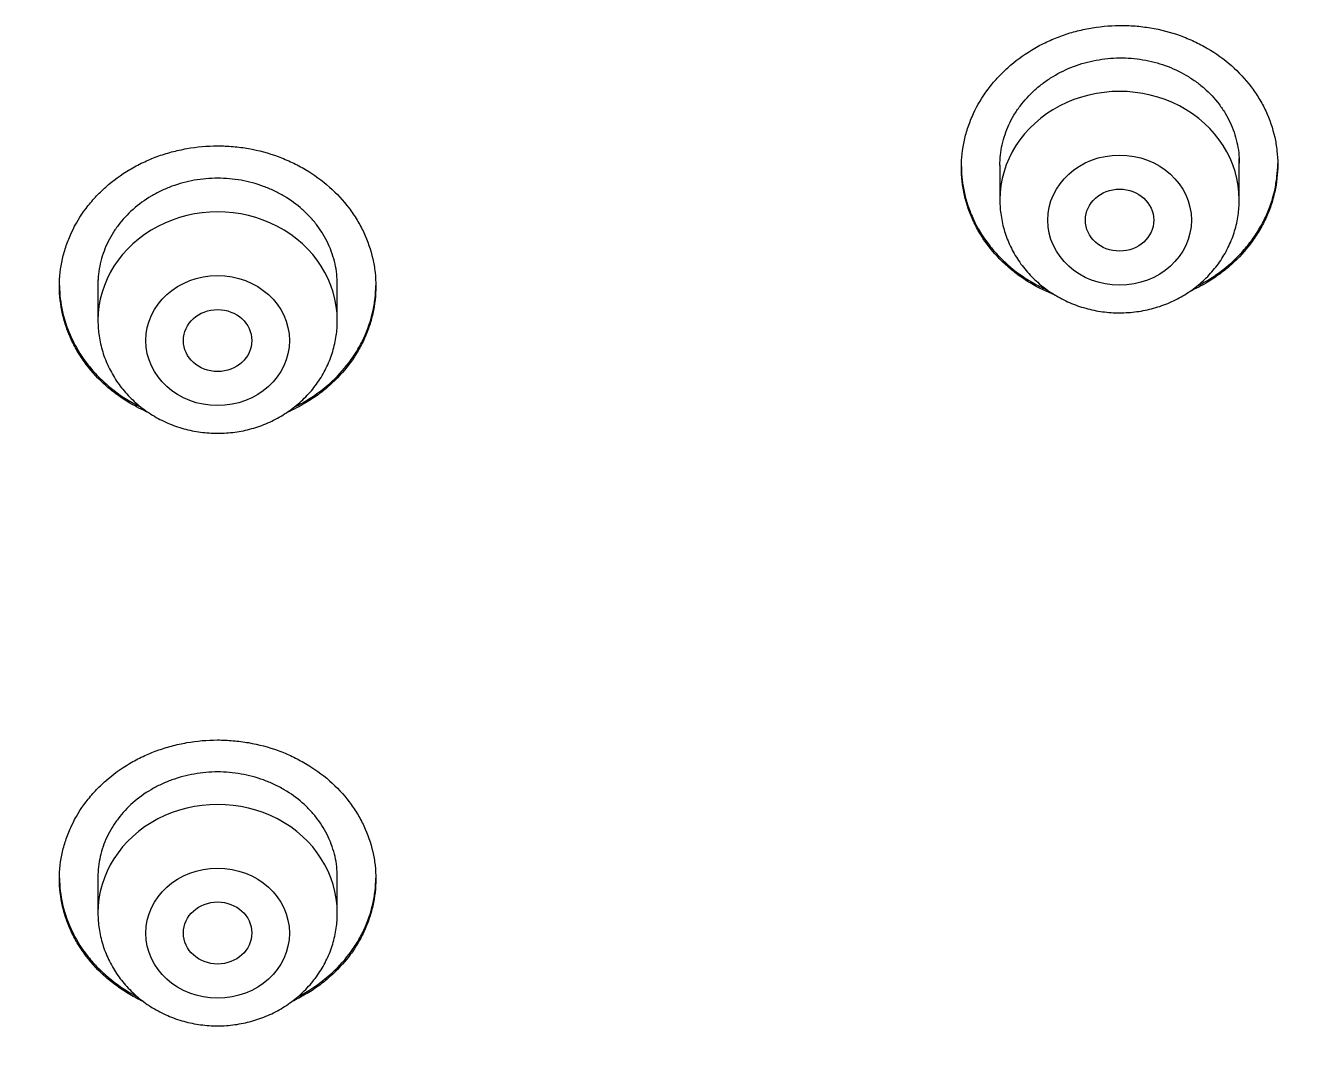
# Model space of a CAD drawing. Header units: millimetres. Extents: x 169 to 4368, y -1049 to 1924.
# Drawn here: x 458.834 to 460.322, y 1179.263 to 1180.481 of the extents above; entities that cross this region are included whole.
import ezdxf

# ---------------------------------------------------------------- set-up
doc = ezdxf.new("R2010")
doc.units = ezdxf.units.MM

msp = doc.modelspace()

# ---------------------------------------------------------------- linework, layer by layer
for p, q in [((460.2535, 1180.2773), (460.2535, 1180.3256)), ((459.9735, 1180.3179), (459.9735, 1180.2773)), ((458.9185, 1180.1837), (458.9185, 1180.1363)), ((459.1985, 1180.1363), (459.1985, 1180.1783)), ((458.9185, 1179.4853), (458.9185, 1179.4431)), ((459.1985, 1179.4431), (459.1985, 1179.485))]:
    msp.add_line(p, q)
for centre in [(460.1135, 1180.2773), (459.0585, 1180.1363), (459.0585, 1179.4431)]:
    msp.add_ellipse(centre, major_axis=(0.14, 0), ratio=0.906308, start_param=0, end_param=3.141593)
for centre, major_axis, ratio in [((460.1135, 1180.2536), (0.084, 0), 0.906308), ((460.1135, 1180.2536), (-0.04, 0), 0.90637), ((459.0585, 1180.1127), (0.084, 0), 0.906308), ((459.0585, 1180.1127), (0.04, 0), 0.906417), ((459.0585, 1179.4194), (0.084, 0), 0.906308), ((459.0585, 1179.4196), (0.04, 0), 0.907695)]:
    msp.add_ellipse(centre, major_axis=major_axis, ratio=ratio)
for points, knots in [([(459.9285, 1180.3151), (459.9285, 1180.3259), (459.9297, 1180.3366), (459.9332, 1180.3524), (459.9347, 1180.3577), (459.9382, 1180.368), (459.9403, 1180.3732), (459.9472, 1180.3882), (459.9529, 1180.3977), (459.963, 1180.4112), (459.9666, 1180.4156), (459.9744, 1180.4241), (459.9784, 1180.4281), (459.9913, 1180.4396), (460.0006, 1180.4465), (460.0157, 1180.4557), (460.021, 1180.4586), (460.0317, 1180.4637), (460.0426, 1180.4684), (460.054, 1180.4722), (460.0656, 1180.4754), (460.0715, 1180.4768), (460.0894, 1180.4801), (460.1014, 1180.4813), (460.1195, 1180.4814), (460.1256, 1180.4812), (460.1377, 1180.4803), (460.1437, 1180.4795), (460.1615, 1180.4766), (460.1731, 1180.4736), (460.1899, 1180.4675), (460.1954, 1180.4652), (460.2061, 1180.4602), (460.2113, 1180.4575), (460.2263, 1180.4487), (460.2357, 1180.442), (460.2529, 1180.4268), (460.2606, 1180.4186), (460.2706, 1180.4053), (460.2737, 1180.4007), (460.2795, 1180.3913), (460.2821, 1180.3864), (460.2891, 1180.3715), (460.2926, 1180.3613), (460.2961, 1180.3455), (460.297, 1180.3402), (460.2982, 1180.3294), (460.2985, 1180.324), (460.2985, 1180.3079), (460.2973, 1180.2972), (460.2938, 1180.2813), (460.2923, 1180.276), (460.2888, 1180.2656), (460.2847, 1180.2555), (460.2796, 1180.2457), (460.2739, 1180.2362), (460.2708, 1180.2315), (460.2606, 1180.2179), (460.253, 1180.2095), (460.2402, 1180.198), (460.2357, 1180.1943), (460.2263, 1180.1874), (460.2214, 1180.1841), (460.2097, 1180.177), (460.2027, 1180.1734), (460.1956, 1180.1702)], [0, 0, 0, 0, 0.04616, 0.04616, 0.06924, 0.06924, 0.092321, 0.092321, 0.138481, 0.138481, 0.161561, 0.161561, 0.184641, 0.184641, 0.230802, 0.230802, 0.253882, 0.253882, 0.276962, 0.300042, 0.300042, 0.323122, 0.323122, 0.369282, 0.369282, 0.392363, 0.392363, 0.415443, 0.415443, 0.461603, 0.461603, 0.484683, 0.484683, 0.507763, 0.507763, 0.553924, 0.553924, 0.600084, 0.600084, 0.623164, 0.623164, 0.646244, 0.646244, 0.692405, 0.692405, 0.715485, 0.715485, 0.738565, 0.738565, 0.784725, 0.784725, 0.807805, 0.807805, 0.830886, 0.853966, 0.853966, 0.877046, 0.877046, 0.923206, 0.923206, 0.946286, 0.946286, 0.969366, 0.969366, 1, 1, 1, 1]), ([(459.9735, 1180.3176), (459.9735, 1180.3257), (459.9744, 1180.3338), (459.9771, 1180.3458), (459.9782, 1180.3498), (459.9808, 1180.3576), (459.9839, 1180.3653), (459.9878, 1180.3727), (459.9921, 1180.3799), (459.9945, 1180.3835), (460.0022, 1180.3938), (460.008, 1180.4001), (460.0176, 1180.4088), (460.021, 1180.4116), (460.0282, 1180.4169), (460.0319, 1180.4194), (460.0433, 1180.4263), (460.0513, 1180.4302), (460.064, 1180.435), (460.0684, 1180.4364), (460.0772, 1180.4389), (460.0817, 1180.4399), (460.0951, 1180.4424), (460.1042, 1180.4433), (460.118, 1180.4435), (460.1226, 1180.4433), (460.1318, 1180.4426), (460.1408, 1180.4415), (460.1496, 1180.4396), (460.1584, 1180.4373), (460.1628, 1180.436), (460.1755, 1180.4314), (460.1836, 1180.4277), (460.195, 1180.421), (460.1987, 1180.4186), (460.2058, 1180.4135), (460.2092, 1180.4108), (460.2189, 1180.4022), (460.2247, 1180.396), (460.2324, 1180.3859), (460.2348, 1180.3824), (460.2391, 1180.3753), (460.243, 1180.368), (460.2461, 1180.3604), (460.2488, 1180.3526), (460.2499, 1180.3486), (460.2526, 1180.3366), (460.2535, 1180.3285), (460.2535, 1180.3202)], [0, 0, 0, 0, 0.062392, 0.062392, 0.093645, 0.093645, 0.124899, 0.156153, 0.156153, 0.187406, 0.187406, 0.249913, 0.249913, 0.281167, 0.281167, 0.312421, 0.312421, 0.374928, 0.374928, 0.406181, 0.406181, 0.437435, 0.437435, 0.499942, 0.499942, 0.531196, 0.531196, 0.562449, 0.593703, 0.593703, 0.624957, 0.624957, 0.687464, 0.687464, 0.718718, 0.718718, 0.749971, 0.749971, 0.812478, 0.812478, 0.843732, 0.843732, 0.874986, 0.906239, 0.906239, 0.937493, 0.937493, 1, 1, 1, 1]), ([(458.8735, 1180.1762), (458.8735, 1180.187), (458.8747, 1180.1977), (458.8782, 1180.2134), (458.8797, 1180.2186), (458.8832, 1180.229), (458.8853, 1180.2341), (458.8922, 1180.249), (458.8979, 1180.2584), (458.908, 1180.2718), (458.9116, 1180.2762), (458.9193, 1180.2846), (458.9234, 1180.2885), (458.9362, 1180.2999), (458.9455, 1180.3067), (458.9607, 1180.3157), (458.9659, 1180.3185), (458.9766, 1180.3236), (458.9875, 1180.3282), (458.9989, 1180.3318), (459.0105, 1180.3349), (459.0164, 1180.3362), (459.0343, 1180.3394), (459.0463, 1180.3405), (459.0644, 1180.3405), (459.0705, 1180.3402), (459.0826, 1180.3392), (459.0887, 1180.3384), (459.1065, 1180.3352), (459.118, 1180.3321), (459.1348, 1180.3259), (459.1404, 1180.3236), (459.1511, 1180.3185), (459.1563, 1180.3158), (459.1713, 1180.3068), (459.1806, 1180.3), (459.1979, 1180.2847), (459.2056, 1180.2764), (459.2156, 1180.2631), (459.2187, 1180.2585), (459.2245, 1180.249), (459.2271, 1180.244), (459.2341, 1180.2291), (459.2376, 1180.2189), (459.2411, 1180.2031), (459.242, 1180.1978), (459.2432, 1180.187), (459.2435, 1180.1816), (459.2435, 1180.1655), (459.2423, 1180.1549), (459.2388, 1180.139), (459.2373, 1180.1337), (459.2338, 1180.1234), (459.2297, 1180.1134), (459.2246, 1180.1037), (459.2189, 1180.0942), (459.2158, 1180.0896), (459.2056, 1180.0761), (459.198, 1180.0678), (459.1852, 1180.0564), (459.1807, 1180.0528), (459.1713, 1180.0459), (459.1664, 1180.0427), (459.1544, 1180.0356), (459.1471, 1180.0319), (459.1396, 1180.0286)], [0, 0, 0, 0, 0.046094, 0.046094, 0.069141, 0.069141, 0.092188, 0.092188, 0.138282, 0.138282, 0.161329, 0.161329, 0.184376, 0.184376, 0.23047, 0.23047, 0.253517, 0.253517, 0.276564, 0.299611, 0.299611, 0.322657, 0.322657, 0.368751, 0.368751, 0.391798, 0.391798, 0.414845, 0.414845, 0.460939, 0.460939, 0.483986, 0.483986, 0.507033, 0.507033, 0.553127, 0.553127, 0.599221, 0.599221, 0.622268, 0.622268, 0.645315, 0.645315, 0.691409, 0.691409, 0.714456, 0.714456, 0.737503, 0.737503, 0.783597, 0.783597, 0.806644, 0.806644, 0.829691, 0.852738, 0.852738, 0.875785, 0.875785, 0.921879, 0.921879, 0.944925, 0.944925, 0.967972, 0.967972, 1, 1, 1, 1]), ([(459.9285, 1180.3162), (459.9286, 1180.3057), (459.9298, 1180.2953), (459.9332, 1180.28), (459.9347, 1180.2748), (459.9382, 1180.2645), (459.9403, 1180.2594), (459.9472, 1180.2445), (459.9529, 1180.2351), (459.963, 1180.2218), (459.9666, 1180.2175), (459.9743, 1180.2092), (459.9784, 1180.2052), (459.9912, 1180.1939), (460.0005, 1180.1872), (460.0156, 1180.1783), (460.0209, 1180.1756), (460.0272, 1180.1727), (460.0282, 1180.1722), (460.0291, 1180.1718)], [0, 0, 0, 0, 0.174001, 0.174001, 0.26397, 0.26397, 0.353938, 0.353938, 0.533875, 0.533875, 0.623844, 0.623844, 0.713813, 0.713813, 0.89375, 0.89375, 0.983719, 0.983719, 1, 1, 1, 1]), ([(460.0381, 1180.1659), (460.0286, 1180.1696), (460.0195, 1180.1739), (460.0058, 1180.1819), (460.001, 1180.1851), (459.9915, 1180.1919), (459.987, 1180.1955), (459.9742, 1180.2067), (459.9666, 1180.2149), (459.9564, 1180.2283), (459.9533, 1180.2329), (459.9475, 1180.2424), (459.9424, 1180.252), (459.9383, 1180.2621), (459.9348, 1180.2723), (459.9333, 1180.2775), (459.9297, 1180.2935), (459.9285, 1180.3042), (459.9285, 1180.3151)], [0, 0, 0, 0, 0.147, 0.147, 0.2323, 0.2323, 0.3176, 0.3176, 0.4882, 0.4882, 0.5735, 0.5735, 0.6588, 0.7441, 0.7441, 0.8294, 0.8294, 1, 1, 1, 1]), ([(460.2039, 1180.1763), (460.2081, 1180.1784), (460.2122, 1180.1807), (460.2262, 1180.1892), (460.2356, 1180.1961), (460.2486, 1180.2077), (460.2526, 1180.2117), (460.2603, 1180.2201), (460.2675, 1180.2288), (460.2737, 1180.2381), (460.2795, 1180.2476), (460.2821, 1180.2526), (460.2891, 1180.2676), (460.2926, 1180.2779), (460.2961, 1180.2937), (460.297, 1180.2991), (460.2982, 1180.3096), (460.2985, 1180.3146), (460.2985, 1180.3197)], [0, 0, 0, 0, 0.074342, 0.074342, 0.2606, 0.2606, 0.353729, 0.353729, 0.446858, 0.539987, 0.539987, 0.633116, 0.633116, 0.819374, 0.819374, 0.912503, 0.912503, 1, 1, 1, 1]), ([(459.1985, 1180.1783), (459.1985, 1180.1865), (459.1976, 1180.1946), (459.1949, 1180.2065), (459.1938, 1180.2104), (459.1912, 1180.2182), (459.1896, 1180.2221), (459.1843, 1180.2334), (459.18, 1180.2405), (459.1724, 1180.2507), (459.1697, 1180.254), (459.1638, 1180.2603), (459.1607, 1180.2633), (459.1511, 1180.2719), (459.144, 1180.2771), (459.1325, 1180.2839), (459.1286, 1180.286), (459.1205, 1180.2898), (459.1122, 1180.2933), (459.1036, 1180.296), (459.0949, 1180.2984), (459.0904, 1180.2994), (459.0768, 1180.3018), (459.0677, 1180.3026), (459.054, 1180.3026), (459.0494, 1180.3024), (459.0403, 1180.3016), (459.0357, 1180.301), (459.0222, 1180.2986), (459.0135, 1180.2963), (459.0008, 1180.2916), (458.9966, 1180.2898), (458.9884, 1180.286), (458.9845, 1180.2839), (458.9731, 1180.2772), (458.9661, 1180.272), (458.953, 1180.2604), (458.9472, 1180.2541), (458.9396, 1180.244), (458.9372, 1180.2405), (458.9329, 1180.2334), (458.9309, 1180.2296), (458.9257, 1180.2183), (458.923, 1180.2106), (458.9203, 1180.1987), (458.9196, 1180.1946), (458.9187, 1180.1865), (458.9185, 1180.1824), (458.9185, 1180.1783), (458.9185, 1180.1783), (458.9185, 1180.1783)], [0, 0, 0, 0, 0.062493, 0.062493, 0.09374, 0.09374, 0.124987, 0.124987, 0.18748, 0.18748, 0.218727, 0.218727, 0.249973, 0.249973, 0.312467, 0.312467, 0.343713, 0.343713, 0.37496, 0.406207, 0.406207, 0.437453, 0.437453, 0.499947, 0.499947, 0.531193, 0.531193, 0.56244, 0.56244, 0.624933, 0.624933, 0.65618, 0.65618, 0.687427, 0.687427, 0.74992, 0.74992, 0.812413, 0.812413, 0.84366, 0.84366, 0.874907, 0.874907, 0.9374, 0.9374, 0.968647, 0.968647, 0.999893, 0.999893, 1, 1, 1, 1]), ([(459.9735, 1180.2773), (459.9735, 1180.2705), (459.9744, 1180.2591), (459.9786, 1180.2402), (459.9855, 1180.2227), (459.995, 1180.2059), (460.007, 1180.1908), (460.0212, 1180.1773), (460.0372, 1180.1659), (460.0549, 1180.1567), (460.0738, 1180.1501), (460.0935, 1180.146), (460.1136, 1180.1447), (460.1338, 1180.1461), (460.1535, 1180.1501), (460.1724, 1180.1568), (460.19, 1180.166), (460.2061, 1180.1775), (460.2203, 1180.1911), (460.2322, 1180.2062), (460.2417, 1180.2231), (460.2486, 1180.2406), (460.2526, 1180.2594), (460.2535, 1180.2707), (460.2535, 1180.2773)], [0, 0, 0, 0, 0.043723, 0.08855, 0.133515, 0.178674, 0.224062, 0.269684, 0.315523, 0.361546, 0.407709, 0.453968, 0.500279, 0.546601, 0.592892, 0.639107, 0.685199, 0.73112, 0.776832, 0.822308, 0.867548, 0.912577, 0.957444, 1, 1, 1, 1]), ([(458.8735, 1180.1773), (458.8736, 1180.1668), (458.8748, 1180.1565), (458.8782, 1180.1411), (458.8797, 1180.1359), (458.8832, 1180.1256), (458.8853, 1180.1205), (458.8922, 1180.1056), (458.8979, 1180.0961), (458.908, 1180.0828), (458.9116, 1180.0784), (458.9193, 1180.07), (458.9234, 1180.0661), (458.9362, 1180.0547), (458.9455, 1180.0479), (458.96, 1180.0393), (458.9645, 1180.0369), (458.9691, 1180.0346)], [0, 0, 0, 0, 0.179046, 0.179046, 0.271658, 0.271658, 0.36427, 0.36427, 0.549495, 0.549495, 0.642107, 0.642107, 0.734719, 0.734719, 0.919943, 0.919943, 1, 1, 1, 1]), ([(458.9774, 1180.0286), (458.97, 1180.0318), (458.9628, 1180.0355), (458.9509, 1180.0425), (458.946, 1180.0457), (458.9365, 1180.0526), (458.932, 1180.0562), (458.9192, 1180.0676), (458.9116, 1180.0758), (458.9014, 1180.0893), (458.8983, 1180.0939), (458.8925, 1180.1034), (458.8874, 1180.1131), (458.8833, 1180.1232), (458.8798, 1180.1334), (458.8783, 1180.1387), (458.8747, 1180.1546), (458.8735, 1180.1653), (458.8735, 1180.1762)], [0, 0, 0, 0, 0.120607, 0.120607, 0.208546, 0.208546, 0.296486, 0.296486, 0.472364, 0.472364, 0.560303, 0.560303, 0.648243, 0.736182, 0.736182, 0.824121, 0.824121, 1, 1, 1, 1]), ([(459.1479, 1180.0346), (459.1525, 1180.0369), (459.1569, 1180.0393), (459.1713, 1180.0478), (459.1806, 1180.0546), (459.1979, 1180.0699), (459.2056, 1180.0782), (459.2156, 1180.0915), (459.2187, 1180.0961), (459.2245, 1180.1056), (459.2271, 1180.1105), (459.2341, 1180.1254), (459.2376, 1180.1357), (459.2411, 1180.1515), (459.242, 1180.1568), (459.2432, 1180.1672), (459.2435, 1180.1723), (459.2435, 1180.1773)], [0, 0, 0, 0, 0.0799441, 0.0799441, 0.2651331, 0.2651331, 0.4503221, 0.4503221, 0.5429167, 0.5429167, 0.6355112, 0.6355112, 0.8207002, 0.8207002, 0.9132948, 0.9132948, 1, 1, 1, 1]), ([(458.9185, 1180.1363), (458.9185, 1180.1296), (458.9194, 1180.1182), (458.9236, 1180.0992), (458.9305, 1180.0818), (458.94, 1180.065), (458.952, 1180.0499), (458.9662, 1180.0364), (458.9822, 1180.025), (458.9999, 1180.0158), (459.0188, 1180.0092), (459.0385, 1180.0051), (459.0586, 1180.0038), (459.0788, 1180.0051), (459.0985, 1180.0092), (459.1174, 1180.0159), (459.135, 1180.0251), (459.1511, 1180.0366), (459.1653, 1180.0501), (459.1772, 1180.0653), (459.1867, 1180.0822), (459.1936, 1180.0997), (459.1976, 1180.1185), (459.1985, 1180.1298), (459.1985, 1180.1363)], [0, 0, 0, 0, 0.043723, 0.08855, 0.133515, 0.178674, 0.224062, 0.269684, 0.315523, 0.361546, 0.407709, 0.453968, 0.500279, 0.546601, 0.592892, 0.639107, 0.685199, 0.73112, 0.776832, 0.822308, 0.867548, 0.912577, 0.957444, 1, 1, 1, 1]), ([(458.8735, 1179.4828), (458.8735, 1179.4935), (458.8747, 1179.5041), (458.8782, 1179.5197), (458.8797, 1179.5248), (458.8832, 1179.535), (458.8853, 1179.5401), (458.8922, 1179.5548), (458.8979, 1179.5642), (458.9079, 1179.5774), (458.9116, 1179.5817), (458.9193, 1179.59), (458.9234, 1179.594), (458.9362, 1179.6052), (458.9455, 1179.612), (458.9606, 1179.6209), (458.9659, 1179.6237), (458.9766, 1179.6287), (458.9875, 1179.6332), (458.9989, 1179.6368), (459.0104, 1179.6399), (459.0164, 1179.6412), (459.0343, 1179.6444), (459.0463, 1179.6454), (459.0644, 1179.6454), (459.0705, 1179.6451), (459.0826, 1179.6441), (459.0887, 1179.6433), (459.1065, 1179.6402), (459.118, 1179.6371), (459.1349, 1179.631), (459.1404, 1179.6287), (459.1511, 1179.6236), (459.1563, 1179.6209), (459.1714, 1179.6121), (459.1807, 1179.6053), (459.198, 1179.5902), (459.2056, 1179.5819), (459.2157, 1179.5687), (459.2188, 1179.5642), (459.2245, 1179.5548), (459.2271, 1179.5499), (459.2341, 1179.5351), (459.2376, 1179.525), (459.2411, 1179.5094), (459.242, 1179.5041), (459.2432, 1179.4935), (459.2435, 1179.4882), (459.2435, 1179.4723), (459.2423, 1179.4617), (459.2388, 1179.446), (459.2373, 1179.4408), (459.2338, 1179.4307), (459.2298, 1179.4207), (459.2246, 1179.4111), (459.2189, 1179.4017), (459.2158, 1179.3971), (459.2057, 1179.3838), (459.198, 1179.3756), (459.1853, 1179.3644), (459.1808, 1179.3608), (459.1714, 1179.354), (459.1665, 1179.3508), (459.1562, 1179.3448), (459.1509, 1179.342), (459.1454, 1179.3394)], [0, 0, 0, 0, 0.0464757, 0.0464757, 0.0697135, 0.0697135, 0.0929514, 0.0929514, 0.1394271, 0.1394271, 0.1626649, 0.1626649, 0.1859028, 0.1859028, 0.2323785, 0.2323785, 0.2556163, 0.2556163, 0.2788542, 0.302092, 0.302092, 0.3253299, 0.3253299, 0.3718056, 0.3718056, 0.3950434, 0.3950434, 0.4182813, 0.4182813, 0.464757, 0.464757, 0.4879948, 0.4879948, 0.5112327, 0.5112327, 0.5577084, 0.5577084, 0.6041841, 0.6041841, 0.6274219, 0.6274219, 0.6506598, 0.6506598, 0.6971355, 0.6971355, 0.7203733, 0.7203733, 0.7436112, 0.7436112, 0.7900869, 0.7900869, 0.8133247, 0.8133247, 0.8365625, 0.8598004, 0.8598004, 0.8830382, 0.8830382, 0.9295139, 0.9295139, 0.9527518, 0.9527518, 0.9759896, 0.9759896, 1, 1, 1, 1]), ([(459.1985, 1179.485), (459.1985, 1179.4931), (459.1976, 1179.5011), (459.1949, 1179.5129), (459.1938, 1179.5167), (459.1912, 1179.5245), (459.1896, 1179.5283), (459.1843, 1179.5395), (459.1801, 1179.5465), (459.1724, 1179.5566), (459.1697, 1179.5598), (459.1639, 1179.5661), (459.1608, 1179.5691), (459.1511, 1179.5776), (459.144, 1179.5827), (459.1326, 1179.5894), (459.1286, 1179.5915), (459.1205, 1179.5953), (459.1122, 1179.5988), (459.1036, 1179.6015), (459.0949, 1179.6038), (459.0904, 1179.6048), (459.0768, 1179.6072), (459.0677, 1179.608), (459.054, 1179.608), (459.0494, 1179.6078), (459.0402, 1179.607), (459.0357, 1179.6064), (459.0222, 1179.604), (459.0134, 1179.6017), (459.0007, 1179.5971), (458.9965, 1179.5954), (458.9884, 1179.5915), (458.9845, 1179.5895), (458.9731, 1179.5828), (458.966, 1179.5777), (458.953, 1179.5662), (458.9472, 1179.56), (458.9396, 1179.55), (458.9372, 1179.5465), (458.9329, 1179.5394), (458.9309, 1179.5357), (458.9256, 1179.5246), (458.923, 1179.5169), (458.9203, 1179.5051), (458.9196, 1179.5011), (458.9187, 1179.493), (458.9185, 1179.489), (458.9185, 1179.485), (458.9185, 1179.485), (458.9185, 1179.485)], [0, 0, 0, 0, 0.062494, 0.062494, 0.093741, 0.093741, 0.124989, 0.124989, 0.187483, 0.187483, 0.21873, 0.21873, 0.249977, 0.249977, 0.312471, 0.312471, 0.343719, 0.343719, 0.374966, 0.406213, 0.406213, 0.43746, 0.43746, 0.499954, 0.499954, 0.531202, 0.531202, 0.562449, 0.562449, 0.624943, 0.624943, 0.65619, 0.65619, 0.687437, 0.687437, 0.749932, 0.749932, 0.812426, 0.812426, 0.843673, 0.843673, 0.87492, 0.87492, 0.937414, 0.937414, 0.968662, 0.968662, 0.999909, 0.999909, 1, 1, 1, 1]), ([(458.8735, 1179.4839), (458.8736, 1179.4736), (458.8748, 1179.4634), (458.8782, 1179.4482), (458.8797, 1179.4431), (458.8832, 1179.4329), (458.8853, 1179.4278), (458.8922, 1179.4131), (458.8979, 1179.4037), (458.9079, 1179.3905), (458.9116, 1179.3862), (458.9193, 1179.3779), (458.9234, 1179.374), (458.9362, 1179.3628), (458.9455, 1179.356), (458.9584, 1179.3484), (458.9614, 1179.3468), (458.9643, 1179.3452)], [0, 0, 0, 0, 0.183916, 0.183916, 0.279175, 0.279175, 0.374435, 0.374435, 0.564954, 0.564954, 0.660214, 0.660214, 0.755474, 0.755474, 0.945993, 0.945993, 1, 1, 1, 1]), ([(458.9716, 1179.3394), (458.9662, 1179.3419), (458.961, 1179.3447), (458.9508, 1179.3506), (458.9459, 1179.3538), (458.9365, 1179.3606), (458.932, 1179.3642), (458.9192, 1179.3754), (458.9115, 1179.3836), (458.9014, 1179.3969), (458.8982, 1179.4015), (458.8925, 1179.4109), (458.8874, 1179.4204), (458.8833, 1179.4304), (458.8798, 1179.4405), (458.8783, 1179.4457), (458.8747, 1179.4615), (458.8735, 1179.4721), (458.8735, 1179.4828)], [0, 0, 0, 0, 0.092265, 0.092265, 0.183039, 0.183039, 0.273812, 0.273812, 0.455359, 0.455359, 0.546133, 0.546133, 0.636906, 0.72768, 0.72768, 0.818453, 0.818453, 1, 1, 1, 1]), ([(459.1527, 1179.3452), (459.1556, 1179.3468), (459.1585, 1179.3484), (459.1713, 1179.3559), (459.1807, 1179.3626), (459.1979, 1179.3778), (459.2056, 1179.386), (459.2157, 1179.3992), (459.2188, 1179.4037), (459.2245, 1179.4131), (459.2271, 1179.418), (459.2341, 1179.4327), (459.2376, 1179.4428), (459.2411, 1179.4584), (459.242, 1179.4637), (459.2432, 1179.474), (459.2435, 1179.479), (459.2435, 1179.4839)], [0, 0, 0, 0, 0.05365, 0.05365, 0.244169, 0.244169, 0.434688, 0.434688, 0.529948, 0.529948, 0.625207, 0.625207, 0.815726, 0.815726, 0.910986, 0.910986, 1, 1, 1, 1]), ([(454.1102, 1179.461), (454.1126, 1179.4561), (454.1164, 1179.4485), (454.1234, 1179.4345), (454.1312, 1179.4192), (454.14, 1179.402), (454.1486, 1179.3855), (454.1568, 1179.3698), (454.1649, 1179.3546), (454.173, 1179.3394), (454.181, 1179.3248), (454.1891, 1179.31), (454.1977, 1179.2947), (454.2068, 1179.2785), (454.216, 1179.2624), (454.2249, 1179.2469), (454.2331, 1179.233), (454.2412, 1179.2192), (454.2497, 1179.205), (454.2593, 1179.1891), (454.2697, 1179.1721), (454.2807, 1179.1543), (454.2916, 1179.137), (454.3021, 1179.1206), (454.3125, 1179.1043), (454.3234, 1179.0877), (454.3342, 1179.0715), (454.3446, 1179.056), (454.3562, 1179.0389), (454.3673, 1179.0229), (454.3787, 1179.0066), (454.388, 1178.9935), (454.3978, 1178.9797), (454.4084, 1178.9651), (454.4198, 1178.9495), (454.4318, 1178.9335), (454.4429, 1178.9187), (454.454, 1178.9041), (454.4647, 1178.8903), (454.4753, 1178.8767), (454.4856, 1178.8636), (454.496, 1178.8506), (454.506, 1178.8383), (454.516, 1178.826), (454.5265, 1178.8133), (454.5374, 1178.8002), (454.5482, 1178.7875), (454.5597, 1178.774), (454.5713, 1178.7605), (454.5836, 1178.7465), (454.5952, 1178.7334), (454.6078, 1178.7193), (454.6206, 1178.7053), (454.6325, 1178.6923), (454.6442, 1178.6797), (454.6555, 1178.6677), (454.6683, 1178.6542), (454.6802, 1178.6419), (454.692, 1178.6299), (454.7034, 1178.6183), (454.7155, 1178.6062), (454.7279, 1178.5939), (454.7411, 1178.5809), (454.7541, 1178.5684), (454.7674, 1178.5557), (454.7794, 1178.5443), (454.7917, 1178.5328), (454.8045, 1178.521), (454.8173, 1178.5093), (454.829, 1178.4987), (454.8397, 1178.4892), (454.8505, 1178.4797), (454.8615, 1178.4701), (454.8734, 1178.4597), (454.885, 1178.4497), (454.897, 1178.4396), (454.91, 1178.4286), (454.9243, 1178.4168), (454.939, 1178.4047), (454.9523, 1178.394), (454.964, 1178.3846), (454.9754, 1178.3755), (454.9865, 1178.3668), (454.9981, 1178.3578), (455.0104, 1178.3483), (455.0239, 1178.338), (455.0369, 1178.3282), (455.0492, 1178.319), (455.0611, 1178.3103), (455.0736, 1178.3012), (455.0859, 1178.2922), (455.0979, 1178.2836), (455.1109, 1178.2744), (455.1234, 1178.2657), (455.1355, 1178.2572), (455.1477, 1178.2489), (455.1603, 1178.2403), (455.1727, 1178.2319), (455.1838, 1178.2245), (455.1952, 1178.2169), (455.2078, 1178.2087), (455.2211, 1178.2001), (455.2338, 1178.1919), (455.2467, 1178.1837), (455.2587, 1178.1761), (455.2699, 1178.1692), (455.28, 1178.1629), (455.2889, 1178.1575), (455.2981, 1178.1518), (455.3066, 1178.1467), (455.3163, 1178.1408), (455.3266, 1178.1347), (455.3379, 1178.128), (455.3493, 1178.1213), (455.3604, 1178.1148), (455.372, 1178.1081), (455.3842, 1178.1011), (455.3968, 1178.094), (455.4099, 1178.0867), (455.4222, 1178.0798), (455.4343, 1178.0732), (455.4451, 1178.0672), (455.4564, 1178.0611), (455.468, 1178.0549), (455.4812, 1178.0479), (455.4936, 1178.0413), (455.5056, 1178.0351), (455.5176, 1178.0288), (455.5311, 1178.0219), (455.5449, 1178.0149), (455.5581, 1178.0083), (455.5702, 1178.0022), (455.5824, 1177.9962), (455.5955, 1177.9898), (455.6083, 1177.9836), (455.6208, 1177.9776), (455.633, 1177.9718), (455.6449, 1177.9661), (455.6575, 1177.9603), (455.6682, 1177.9553), (455.6798, 1177.9499), (455.6905, 1177.9451), (455.7017, 1177.94), (455.7137, 1177.9346), (455.7261, 1177.929), (455.7383, 1177.9237), (455.7489, 1177.919), (455.7601, 1177.9141), (455.7724, 1177.9088), (455.7845, 1177.9036), (455.7956, 1177.8989), (455.8067, 1177.8943), (455.8178, 1177.8896), (455.8292, 1177.8849), (455.8396, 1177.8806), (455.8522, 1177.8755), (455.8649, 1177.8703), (455.8785, 1177.8649), (455.8917, 1177.8596), (455.9047, 1177.8545), (455.9183, 1177.8492), (455.9311, 1177.8443), (455.9444, 1177.8392), (455.9581, 1177.834), (455.9704, 1177.8294), (455.9831, 1177.8246), (455.9948, 1177.8203), (456.0079, 1177.8155), (456.0231, 1177.81), (456.0388, 1177.8043), (456.0548, 1177.7987), (456.0682, 1177.7939), (456.083, 1177.7888), (456.1, 1177.7829), (456.1187, 1177.7765), (456.1358, 1177.7708), (456.1495, 1177.7662), (456.1613, 1177.7623), (456.1736, 1177.7583), (456.1876, 1177.7537), (456.2067, 1177.7476), (456.2296, 1177.7403), (456.2552, 1177.7324), (456.2772, 1177.7256), (456.2957, 1177.72), (456.3113, 1177.7154), (456.327, 1177.7107), (456.3418, 1177.7064), (456.3569, 1177.702), (456.3719, 1177.6977), (456.3867, 1177.6935), (456.4018, 1177.6893), (456.4168, 1177.6851), (456.4318, 1177.6809), (456.4473, 1177.6767), (456.4624, 1177.6727), (456.4779, 1177.6685), (456.4942, 1177.6642), (456.5106, 1177.6599), (456.5312, 1177.6546), (456.5551, 1177.6485), (456.5791, 1177.6425), (456.5994, 1177.6375), (456.6147, 1177.6337), (456.6352, 1177.6288), (456.6591, 1177.6231), (456.6851, 1177.617), (456.7111, 1177.6111), (456.7358, 1177.6055), (456.7613, 1177.5999), (456.7859, 1177.5945), (456.8105, 1177.5892), (456.8319, 1177.5847), (456.8539, 1177.5802), (456.8742, 1177.576), (456.8981, 1177.5712), (456.9216, 1177.5665), (456.9498, 1177.561), (456.9778, 1177.5557), (457.0013, 1177.5513), (457.021, 1177.5476), (457.0465, 1177.543), (457.0729, 1177.5383), (457.0954, 1177.5343), (457.1117, 1177.5315), (457.1394, 1177.5268), (457.1681, 1177.522), (457.1929, 1177.5179), (457.2089, 1177.5154), (457.2307, 1177.5119), (457.2558, 1177.508), (457.2748, 1177.505), (457.2896, 1177.5028), (457.3115, 1177.4995), (457.341, 1177.4952), (457.3695, 1177.4911), (457.3915, 1177.488), (457.4279, 1177.4829), (457.4662, 1177.4778), (457.5002, 1177.4734), (457.5137, 1177.4717), (457.5338, 1177.4692), (457.5645, 1177.4654), (457.6009, 1177.461), (457.6294, 1177.4577), (457.6478, 1177.4556), (457.6712, 1177.4529), (457.7087, 1177.4488), (457.7544, 1177.444), (457.789, 1177.4405), (457.8075, 1177.4387), (457.83, 1177.4364), (457.8788, 1177.4318), (457.9353, 1177.4267), (457.9816, 1177.4228), (458.0038, 1177.421), (458.0249, 1177.4193), (458.0706, 1177.4157), (458.1363, 1177.4109), (458.1962, 1177.4069), (458.2301, 1177.4048), (458.2469, 1177.4038), (458.2724, 1177.4022), (458.3111, 1177.4), (458.3617, 1177.3972), (458.4243, 1177.3941), (458.5003, 1177.3907), (458.5885, 1177.3873), (458.6912, 1177.3842), (458.8015, 1177.3816), (458.9304, 1177.3798), (459.0089, 1177.3794), (459.0585, 1177.3793)], [0, 0, 0, 0, 0.002698, 0.005114, 0.008314, 0.012212, 0.015616, 0.018584, 0.021894, 0.025033, 0.027984, 0.031015, 0.034254, 0.037566, 0.041127, 0.04441, 0.047317, 0.049931, 0.053123, 0.056348, 0.060014, 0.06398, 0.067775, 0.071127, 0.074578, 0.078265, 0.081927, 0.08517, 0.088361, 0.093142, 0.095752, 0.099177, 0.101812, 0.104931, 0.10893, 0.112276, 0.115783, 0.118921, 0.122219, 0.125179, 0.128267, 0.131219, 0.134162, 0.136819, 0.139787, 0.14301, 0.146041, 0.148766, 0.152585, 0.155604, 0.158818, 0.161961, 0.165799, 0.169034, 0.171442, 0.175029, 0.17788, 0.181443, 0.184209, 0.186909, 0.190153, 0.193424, 0.196253, 0.200089, 0.203095, 0.206095, 0.20895, 0.212136, 0.215393, 0.218232, 0.220572, 0.223028, 0.225916, 0.228387, 0.231498, 0.234055, 0.236783, 0.240564, 0.243986, 0.246894, 0.24969, 0.252004, 0.254646, 0.257214, 0.259847, 0.262923, 0.266215, 0.26855, 0.271097, 0.274033, 0.27678, 0.279214, 0.281886, 0.285214, 0.287343, 0.289734, 0.293043, 0.295483, 0.297656, 0.300148, 0.302741, 0.305661, 0.30851, 0.310809, 0.313708, 0.316052, 0.317798, 0.320022, 0.321564, 0.323531, 0.325265, 0.327601, 0.329893, 0.332216, 0.334567, 0.336718, 0.339336, 0.342008, 0.344384, 0.34724, 0.349478, 0.351668, 0.353786, 0.356247, 0.358657, 0.361655, 0.36365, 0.365811, 0.368828, 0.37168, 0.373971, 0.376618, 0.378812, 0.381168, 0.384291, 0.386326, 0.388503, 0.391401, 0.393313, 0.395799, 0.397673, 0.400017, 0.402008, 0.404144, 0.407, 0.409162, 0.411127, 0.413112, 0.41563, 0.418152, 0.420078, 0.421988, 0.424489, 0.426375, 0.428494, 0.430415, 0.433554, 0.435693, 0.438166, 0.441021, 0.443015, 0.445847, 0.448252, 0.450493, 0.453582, 0.455157, 0.457621, 0.460148, 0.462473, 0.46613, 0.468939, 0.471374, 0.47365, 0.47716, 0.480808, 0.484023, 0.486677, 0.488362, 0.490581, 0.493456, 0.496122, 0.501103, 0.506057, 0.510208, 0.513159, 0.516222, 0.518722, 0.521754, 0.524357, 0.526938, 0.529959, 0.532431, 0.535165, 0.538121, 0.540596, 0.543583, 0.546308, 0.549056, 0.552413, 0.555198, 0.560171, 0.56539, 0.568126, 0.571143, 0.573638, 0.579196, 0.583975, 0.587656, 0.59317, 0.597219, 0.601339, 0.606368, 0.61039, 0.612798, 0.618124, 0.621237, 0.625584, 0.630648, 0.636281, 0.640482, 0.643151, 0.646773, 0.654049, 0.657207, 0.658724, 0.662713, 0.671883, 0.673977, 0.675855, 0.680315, 0.685539, 0.689131, 0.690408, 0.693339, 0.700691, 0.706006, 0.708414, 0.712325, 0.72519, 0.728645, 0.7302, 0.732329, 0.739252, 0.746373, 0.751484, 0.754239, 0.75603, 0.763784, 0.773993, 0.780021, 0.781935, 0.783736, 0.791842, 0.807544, 0.813364, 0.8161, 0.819165, 0.824434, 0.840034, 0.853573, 0.855814, 0.857775, 0.862359, 0.869143, 0.878062, 0.888753, 0.901978, 0.917603, 0.935177, 0.954999, 0.976437, 1, 1, 1, 1]), ([(459.0585, 1177.3793), (459.1061, 1177.3794), (459.184, 1177.3798), (459.3125, 1177.3815), (459.4254, 1177.3842), (459.5291, 1177.3874), (459.6179, 1177.3908), (459.6938, 1177.3942), (459.7559, 1177.3973), (459.8084, 1177.4001), (459.8506, 1177.4026), (459.881, 1177.4044), (459.9037, 1177.4059), (459.9298, 1177.4075), (459.9673, 1177.4101), (460.0165, 1177.4135), (460.0649, 1177.4172), (460.1038, 1177.4203), (460.1255, 1177.422), (460.1422, 1177.4234), (460.1711, 1177.4258), (460.2199, 1177.4301), (460.2673, 1177.4345), (460.2995, 1177.4377), (460.3138, 1177.4391), (460.3323, 1177.4409), (460.3685, 1177.4446), (460.414, 1177.4494), (460.4516, 1177.4536), (460.4728, 1177.456), (460.4892, 1177.4579), (460.5166, 1177.4611), (460.5537, 1177.4655), (460.5852, 1177.4694), (460.6069, 1177.4722), (460.6376, 1177.4761), (460.6769, 1177.4813), (460.7165, 1177.4867), (460.7397, 1177.49), (460.7698, 1177.4943), (460.8009, 1177.4988), (460.8284, 1177.5029), (460.8509, 1177.5064), (460.8838, 1177.5115), (460.92, 1177.5173), (460.9515, 1177.5224), (460.9771, 1177.5267), (461.0012, 1177.5308), (461.021, 1177.5342), (461.0447, 1177.5384), (461.0718, 1177.5432), (461.1036, 1177.549), (461.1323, 1177.5544), (461.1648, 1177.5605), (461.1965, 1177.5667), (461.231, 1177.5736), (461.2633, 1177.5802), (461.2934, 1177.5865), (461.3166, 1177.5914), (461.3391, 1177.5962), (461.3636, 1177.6016), (461.3858, 1177.6066), (461.4053, 1177.6109), (461.4228, 1177.615), (461.4427, 1177.6196), (461.4652, 1177.6248), (461.486, 1177.6298), (461.5068, 1177.6348), (461.5265, 1177.6396), (461.5479, 1177.645), (461.5672, 1177.6498), (461.5848, 1177.6543), (461.6005, 1177.6584), (461.6163, 1177.6625), (461.6314, 1177.6665), (461.6458, 1177.6703), (461.6609, 1177.6743), (461.6761, 1177.6785), (461.694, 1177.6834), (461.7106, 1177.688), (461.7257, 1177.6922), (461.7383, 1177.6958), (461.7514, 1177.6995), (461.7652, 1177.7035), (461.7796, 1177.7077), (461.7944, 1177.712), (461.8094, 1177.7165), (461.8249, 1177.7211), (461.8403, 1177.7258), (461.8574, 1177.731), (461.8753, 1177.7366), (461.8948, 1177.7427), (461.914, 1177.7488), (461.9319, 1177.7545), (461.9467, 1177.7594), (461.9593, 1177.7635), (461.9715, 1177.7675), (461.9858, 1177.7723), (462.0028, 1177.778), (462.0218, 1177.7845), (462.0399, 1177.7908), (462.0561, 1177.7965), (462.069, 1177.801), (462.0827, 1177.8059), (462.0966, 1177.8109), (462.1125, 1177.8167), (462.1266, 1177.8219), (462.1399, 1177.8268), (462.1525, 1177.8316), (462.1661, 1177.8367), (462.1803, 1177.8421), (462.1929, 1177.847), (462.2044, 1177.8514), (462.2144, 1177.8554), (462.2267, 1177.8602), (462.2394, 1177.8652), (462.2533, 1177.8708), (462.2652, 1177.8756), (462.2768, 1177.8804), (462.2872, 1177.8847), (462.2989, 1177.8895), (462.3108, 1177.8945), (462.3229, 1177.8996), (462.3347, 1177.9046), (462.3463, 1177.9096), (462.3583, 1177.9147), (462.3685, 1177.9192), (462.3789, 1177.9237), (462.3894, 1177.9284), (462.402, 1177.934), (462.4144, 1177.9396), (462.4269, 1177.9452), (462.4378, 1177.9502), (462.4496, 1177.9556), (462.4613, 1177.9611), (462.4739, 1177.967), (462.4858, 1177.9726), (462.4971, 1177.978), (462.5086, 1177.9835), (462.5197, 1177.9889), (462.5312, 1177.9946), (462.5434, 1178.0005), (462.5561, 1178.0069), (462.5689, 1178.0133), (462.5809, 1178.0194), (462.5924, 1178.0253), (462.604, 1178.0312), (462.6152, 1178.037), (462.6274, 1178.0434), (462.6402, 1178.0502), (462.652, 1178.0565), (462.6628, 1178.0623), (462.674, 1178.0684), (462.6858, 1178.0749), (462.699, 1178.0821), (462.7123, 1178.0895), (462.7251, 1178.0968), (462.7364, 1178.1032), (462.7472, 1178.1094), (462.758, 1178.1157), (462.7695, 1178.1224), (462.7805, 1178.1288), (462.7926, 1178.1359), (462.8044, 1178.1431), (462.8156, 1178.1498), (462.8259, 1178.1561), (462.8359, 1178.1622), (462.8465, 1178.1688), (462.8563, 1178.1749), (462.8661, 1178.1811), (462.8761, 1178.1874), (462.8874, 1178.1946), (462.9002, 1178.2028), (462.9134, 1178.2114), (462.9257, 1178.2195), (462.9361, 1178.2264), (462.9465, 1178.2334), (462.9582, 1178.2413), (462.9705, 1178.2497), (462.9828, 1178.2581), (462.9947, 1178.2664), (463.0074, 1178.2754), (463.0206, 1178.2847), (463.0345, 1178.2947), (463.0482, 1178.3046), (463.0608, 1178.3139), (463.0724, 1178.3225), (463.0843, 1178.3314), (463.0979, 1178.3416), (463.1114, 1178.352), (463.1238, 1178.3616), (463.1355, 1178.3707), (463.1467, 1178.3796), (463.1592, 1178.3895), (463.1727, 1178.4004), (463.1874, 1178.4124), (463.2025, 1178.4249), (463.2173, 1178.4373), (463.2321, 1178.4498), (463.2457, 1178.4615), (463.2584, 1178.4725), (463.2703, 1178.483), (463.2827, 1178.494), (463.295, 1178.5051), (463.3084, 1178.5172), (463.3214, 1178.5292), (463.3341, 1178.541), (463.3456, 1178.5518), (463.3579, 1178.5636), (463.3712, 1178.5764), (463.3846, 1178.5894), (463.3985, 1178.6031), (463.4119, 1178.6166), (463.4259, 1178.6307), (463.4386, 1178.6437), (463.4515, 1178.6572), (463.4655, 1178.672), (463.4812, 1178.6887), (463.496, 1178.7048), (463.5096, 1178.7198), (463.5218, 1178.7334), (463.5339, 1178.7471), (463.546, 1178.7609), (463.5576, 1178.7743), (463.5689, 1178.7875), (463.5793, 1178.7999), (463.5898, 1178.8125), (463.6004, 1178.8253), (463.6116, 1178.8389), (463.6229, 1178.853), (463.635, 1178.8682), (463.647, 1178.8835), (463.6588, 1178.8986), (463.6698, 1178.913), (463.6811, 1178.928), (463.6939, 1178.945), (463.7065, 1178.9622), (463.7187, 1178.9791), (463.7302, 1178.9952), (463.7419, 1179.0116), (463.7535, 1179.0283), (463.7642, 1179.0439), (463.7746, 1179.0593), (463.785, 1179.0748), (463.7948, 1179.0896), (463.8051, 1179.1054), (463.8152, 1179.121), (463.826, 1179.1379), (463.8362, 1179.1541), (463.8463, 1179.1704), (463.8554, 1179.1852), (463.8643, 1179.2), (463.8731, 1179.2146), (463.8822, 1179.2299), (463.8911, 1179.2452), (463.9003, 1179.2611), (463.9096, 1179.2773), (463.9186, 1179.2933), (463.9275, 1179.3093), (463.9359, 1179.3245), (463.9443, 1179.3401), (463.9527, 1179.3557), (463.9614, 1179.372), (463.9693, 1179.387), (463.9768, 1179.4016), (463.9846, 1179.4168), (463.9925, 1179.4323), (464.0002, 1179.4477), (464.0043, 1179.456), (464.0068, 1179.461)], [0, 0, 0, 0, 0.022611, 0.044559, 0.064656, 0.082797, 0.09806, 0.111423, 0.122309, 0.130602, 0.13884, 0.144427, 0.146461, 0.15073, 0.158077, 0.166104, 0.176519, 0.183416, 0.186505, 0.18786, 0.19218, 0.201639, 0.213454, 0.217051, 0.218581, 0.220944, 0.226746, 0.237622, 0.244852, 0.246497, 0.248799, 0.253451, 0.260936, 0.2683, 0.270049, 0.27237, 0.284459, 0.290808, 0.293277, 0.29668, 0.306686, 0.309732, 0.311217, 0.318572, 0.327152, 0.330387, 0.335302, 0.340705, 0.343199, 0.345786, 0.353315, 0.357601, 0.3627, 0.368585, 0.374918, 0.379609, 0.387009, 0.392159, 0.395744, 0.399422, 0.404207, 0.408844, 0.411381, 0.414634, 0.418263, 0.422085, 0.426732, 0.429496, 0.43328, 0.437359, 0.441073, 0.443703, 0.446851, 0.449618, 0.452244, 0.455034, 0.457413, 0.460443, 0.463305, 0.46714, 0.46951, 0.471536, 0.474015, 0.476638, 0.479078, 0.481898, 0.484714, 0.487283, 0.490415, 0.493116, 0.496712, 0.500237, 0.503812, 0.507303, 0.510117, 0.512026, 0.514238, 0.516874, 0.519946, 0.523654, 0.527433, 0.530004, 0.532675, 0.534638, 0.537653, 0.540418, 0.543554, 0.545537, 0.547886, 0.550629, 0.553223, 0.555866, 0.557741, 0.55969, 0.56154, 0.56469, 0.566886, 0.569404, 0.571447, 0.57349, 0.57535, 0.578102, 0.580296, 0.582252, 0.584852, 0.586985, 0.589104, 0.590747, 0.592943, 0.595132, 0.59802, 0.60016, 0.602352, 0.604353, 0.606987, 0.609135, 0.611742, 0.613918, 0.61572, 0.618473, 0.620455, 0.622498, 0.625616, 0.627956, 0.630036, 0.632749, 0.634796, 0.636912, 0.639409, 0.642094, 0.644551, 0.646455, 0.648627, 0.651276, 0.653578, 0.656607, 0.659296, 0.661381, 0.663466, 0.665907, 0.668005, 0.670514, 0.672608, 0.675455, 0.677846, 0.679547, 0.68182, 0.68408, 0.686154, 0.687954, 0.690216, 0.692394, 0.695107, 0.698274, 0.700751, 0.702902, 0.704923, 0.707365, 0.710421, 0.712814, 0.715308, 0.718159, 0.721058, 0.723883, 0.727257, 0.730061, 0.732225, 0.734948, 0.737957, 0.741272, 0.743996, 0.746328, 0.749164, 0.751638, 0.754819, 0.758445, 0.761755, 0.765256, 0.76877, 0.772077, 0.774829, 0.777765, 0.780547, 0.783704, 0.786645, 0.790175, 0.793164, 0.79592, 0.798638, 0.802295, 0.805813, 0.808642, 0.812754, 0.81603, 0.819292, 0.822508, 0.826086, 0.830195, 0.834803, 0.837899, 0.841036, 0.844668, 0.847714, 0.850942, 0.854169, 0.857083, 0.859677, 0.863016, 0.866031, 0.869217, 0.872744, 0.876553, 0.879691, 0.88311, 0.886354, 0.88986, 0.894612, 0.897922, 0.901149, 0.905305, 0.908845, 0.912163, 0.915602, 0.91893, 0.922272, 0.925281, 0.929138, 0.932374, 0.936205, 0.939512, 0.942848, 0.945685, 0.948897, 0.95217, 0.955367, 0.95853, 0.962175, 0.965585, 0.968582, 0.972166, 0.975065, 0.978281, 0.981819, 0.985185, 0.987561, 0.990867, 0.994465, 0.997224, 1, 1, 1, 1]), ([(458.9185, 1179.4431), (458.9185, 1179.4363), (458.9194, 1179.4249), (458.9236, 1179.406), (458.9305, 1179.3885), (458.94, 1179.3717), (458.952, 1179.3566), (458.9662, 1179.3431), (458.9822, 1179.3317), (458.9999, 1179.3225), (459.0188, 1179.3159), (459.0385, 1179.3118), (459.0586, 1179.3105), (459.0788, 1179.3119), (459.0985, 1179.316), (459.1174, 1179.3227), (459.135, 1179.3319), (459.1511, 1179.3433), (459.1653, 1179.3569), (459.1772, 1179.3721), (459.1867, 1179.3889), (459.1936, 1179.4064), (459.1976, 1179.4252), (459.1985, 1179.4365), (459.1985, 1179.4431)], [0, 0, 0, 0, 0.043723, 0.08855, 0.133515, 0.178674, 0.224062, 0.269684, 0.315523, 0.361546, 0.407709, 0.453968, 0.500279, 0.546601, 0.592892, 0.639107, 0.685199, 0.73112, 0.776832, 0.822308, 0.867548, 0.912577, 0.957444, 1, 1, 1, 1])]:
    msp.add_open_spline(points, degree=3, knots=knots)

doc.saveas('drawing.dxf')
